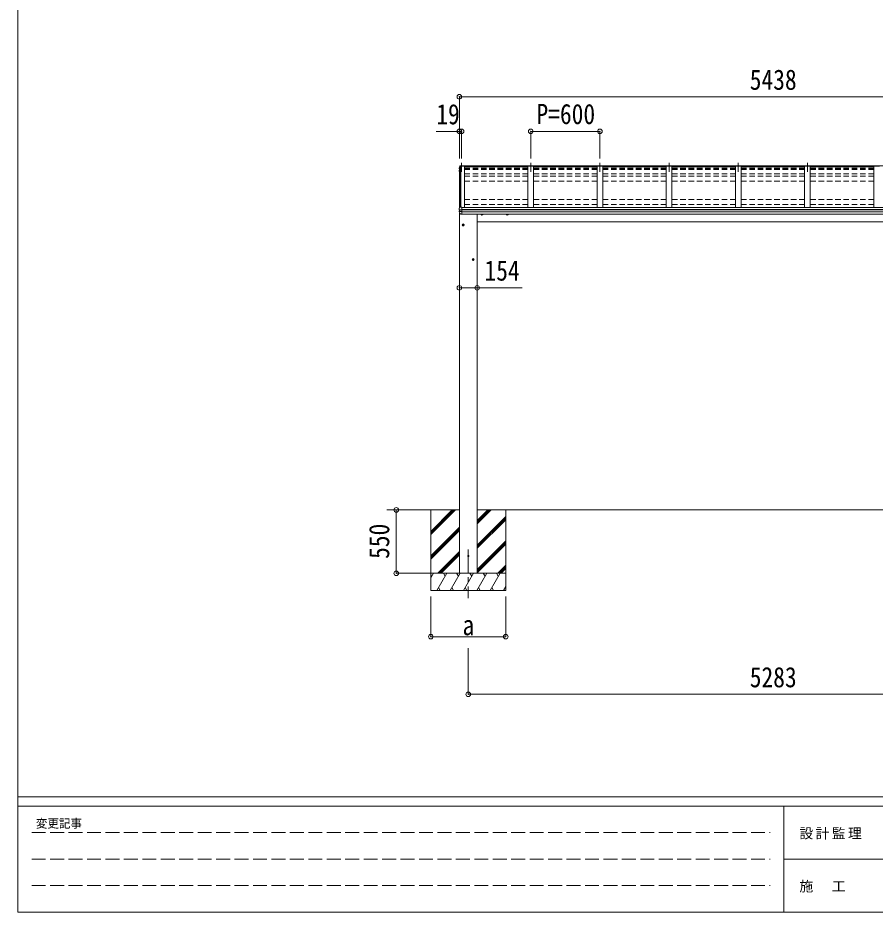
# Model space of a CAD drawing. Units: millimetres at full size, sheet at 1:40; some dimension numbers follow another scale. Extents: x -11243 to 11243, y -7760 to 7760.
# Drawn here: x -11243 to -3807, y -7760 to 0 of the extents above; entities that cross this region are included whole.
import ezdxf
from ezdxf.enums import TextEntityAlignment as Align

# ---------------------------------------------------------------- set-up
doc = ezdxf.new("R2010")
doc.units = ezdxf.units.MM
doc.header["$LTSCALE"] = 40
doc.header["$PDMODE"] = 32
doc.header["$PDSIZE"] = 40
for name, pattern in [('CHAIN1', [8, 5, -1, 1, -1]), ('DASHED1', [1.8, 1.2, -0.6]), ('DASHED3', [4, 3, -1])]:
    doc.linetypes.add(name, pattern=pattern)
for name, color, linetype, lineweight in [('0-0_0', 7, 'Continuous', 9), ('0-1_本体', 5, 'CHAIN1', 9), ('0-3_ELV2', 4, 'Continuous', 9), ('0-6_OTH_LINE', 6, 'Continuous', 9), ('F-0_240', 7, 'Continuous', 9)]:
    doc.layers.add(name, color=color, linetype=linetype, lineweight=lineweight)
doc.styles.add('ＭＳ ゴシック', font='')
doc.styles.get('ＭＳ ゴシック').set_extended_font_data('MS Gothic')

msp = doc.modelspace()

# ---------------------------------------------------------------- linework, layer by layer
at = {"layer": '0-0_0'}
for p, q in [((-7412.64, -4269.81), (-8042.26, -4269.81)), ((-7660.64, -4269.81), (-7660.64, -4969.81)), ((-7660.64, -4455.79), (-7474.66, -4269.81)), ((-7660.64, -4469.93), (-7460.52, -4269.81)), ((-7660.64, -4484.07), (-7446.38, -4269.81)), ((-7660.64, -4271.94), (-7658.51, -4269.81)), ((-2129.64, -4269.81), (-7258.64, -4269.81)), ((-7258.64, -4390.44), (-7138.01, -4269.81)), ((-7258.64, -4376.3), (-7152.15, -4269.81)), ((-7258.64, -4362.16), (-7166.3, -4269.81)), ((-7258.64, -4574.29), (-7010.64, -4326.29)), ((-7258.64, -4588.43), (-7010.64, -4340.43)), ((-7010.64, -4269.81), (-7010.64, -4969.81)), ((-7660.64, -4667.92), (-7412.64, -4419.92)), ((-7258.64, -4602.57), (-7010.64, -4354.57)), ((-7660.64, -4682.06), (-7412.64, -4434.06)), ((-7660.64, -4696.2), (-7412.64, -4448.2)), ((-7258.64, -4786.42), (-7010.64, -4538.42)), ((-7258.64, -4800.56), (-7010.64, -4552.56)), ((-7258.64, -4814.7), (-7010.64, -4566.7)), ((-7600.4, -4819.81), (-7412.64, -4632.05)), ((-7586.26, -4819.81), (-7412.64, -4646.19)), ((-7572.12, -4819.81), (-7412.64, -4660.34)), ((-7079.9, -4819.81), (-7010.64, -4750.55)), ((-7065.76, -4819.81), (-7010.64, -4764.69)), ((-7051.62, -4819.81), (-7010.64, -4778.84)), ((-7010.64, -4819.81), (-7660.64, -4819.81)), ((-7660.64, -4859.9), (-7637.49, -4819.81)), ((-7652.49, -4845.79), (-7660.64, -4831.68)), ((-7608.63, -4969.81), (-7522.02, -4819.81)), ((-7537.02, -4845.79), (-7552.03, -4819.81)), ((-7493.16, -4969.81), (-7406.55, -4819.81)), ((-7421.55, -4845.79), (-7436.56, -4819.81)), ((-7377.69, -4969.81), (-7291.08, -4819.81)), ((-7306.08, -4845.79), (-7321.09, -4819.81)), ((-7262.22, -4969.81), (-7175.61, -4819.81)), ((-7190.61, -4845.79), (-7205.61, -4819.81)), ((-7146.75, -4969.81), (-7060.14, -4819.81)), ((-7090.14, -4819.81), (-7075.14, -4845.79)), ((-7593.63, -4943.83), (-7578.63, -4969.81)), ((-7478.16, -4943.83), (-7463.16, -4969.81)), ((-7362.69, -4943.83), (-7347.69, -4969.81)), ((-7247.22, -4943.83), (-7232.22, -4969.81)), ((-7131.75, -4943.83), (-7116.75, -4969.81)), ((-7031.28, -4969.81), (-7010.64, -4934.07)), ((-7016.28, -4943.83), (-7010.64, -4953.59)), ((-7660.64, -4969.81), (-7010.64, -4969.81))]:
    msp.add_line(p, q, dxfattribs=at)
at = {"layer": '0-0_0', "linetype": 'DASHED1'}
msp.add_line((-7412.64, -4819.81), (-7258.64, -4819.81), dxfattribs=at)
at = {"layer": '0-1_本体'}
for p, q in [((-7394.14, -1256.82), (-7394.14, -1336.08)), ((-6794.14, -1256.82), (-6794.14, -1336.08)), ((-6194.14, -1256.82), (-6194.14, -1336.08)), ((-5594.14, -1256.82), (-5594.14, -1336.08)), ((-4994.14, -1256.82), (-4994.14, -1336.08)), ((-4394.14, -1256.82), (-4394.14, -1336.08)), ((-7335.64, -4613.86), (-7335.64, -5034.94))]:
    msp.add_line(p, q, dxfattribs=at)
at = {"layer": '0-3_ELV2'}
for p, q in [((-7415.62, -1303.88), (-7415.62, -1307.9)), ((-7414.57, -1309.17), (-7413.14, -1309.45)), ((-7413.14, -1307.57), (-7413.71, -1307.46)), ((-7413.14, -1307.92), (-7413.71, -1307.81)), ((-7413.14, -1306.54), (-7406.02, -1287.99)), ((-7413.14, -1306.54), (-7413.14, -1650.82)), ((-7406.32, -1287.83), (-7405.12, -1287.77)), ((-7406.14, -1288.31), (-7406.14, -1636.3)), ((-7406.02, -1287.99), (-7369.14, -1287.99)), ((-7404.98, -1287.56), (-7405.34, -1285.08)), ((-7405.12, -1287.77), (-7405.34, -1286.28)), ((-7391.14, -1281.85), (-7405.3, -1282.62)), ((-7394.14, -1286.95), (-7404.98, -1287.56)), ((-7404.98, -1287.56), (-7404.98, -1287.98)), ((-7404.98, -1287.94), (-7394.14, -1287.94)), ((-7400.44, -1641.67), (-7400.44, -1287.99)), ((-7394.14, -1284.71), (-7394.14, -1287.94)), ((-7394.14, -1284.71), (-7391.14, -1284.71)), ((-7391.14, -1284.71), (-7391.14, -1281.85)), ((-7369.14, -1287.99), (-7369.14, -1644.25)), ((-7369.14, -1293.39), (-6819.14, -1293.39)), ((-6769.14, -1287.99), (-6819.14, -1287.99)), ((-6819.14, -1287.99), (-6819.14, -1644.25)), ((-6769.14, -1287.99), (-6769.14, -1644.25)), ((-6769.14, -1293.39), (-6219.14, -1293.39)), ((-6169.14, -1287.99), (-6219.14, -1287.99)), ((-6219.14, -1287.99), (-6219.14, -1644.25)), ((-6169.14, -1287.99), (-6169.14, -1644.25)), ((-6169.14, -1293.39), (-5619.14, -1293.39)), ((-5569.14, -1287.99), (-5619.14, -1287.99)), ((-5619.14, -1287.99), (-5619.14, -1644.25)), ((-5569.14, -1287.99), (-5569.14, -1644.25)), ((-5569.14, -1293.39), (-5019.14, -1293.39)), ((-4969.14, -1287.99), (-5019.14, -1287.99)), ((-5019.14, -1287.99), (-5019.14, -1644.25)), ((-4969.14, -1287.99), (-4969.14, -1644.25)), ((-4969.14, -1293.39), (-4419.14, -1293.39)), ((-4369.14, -1287.99), (-4419.14, -1287.99)), ((-4419.14, -1287.99), (-4419.14, -1644.25)), ((-4369.14, -1287.99), (-4369.14, -1644.25)), ((-4369.14, -1293.39), (-3819.14, -1293.39)), ((-3769.14, -1287.99), (-3819.14, -1287.99)), ((-3819.14, -1287.99), (-3819.14, -1644.25)), ((-7416.02, -1322.82), (-7416.02, -1326.87)), ((-7415.98, -1322.49), (-7415.99, -1322.55)), ((-7413.14, -1325.24), (-7414.97, -1325.6)), ((-7413.14, -1321.23), (-7414.28, -1321.37)), ((-7414, -1326.93), (-7413.14, -1326.77)), ((-7416.19, -1683.16), (-7416.19, -1676.64)), ((-7415.72, -1664.61), (-7415.72, -1658.1)), ((-7408.14, -1674.25), (-7415.38, -1675.66)), ((-7414.85, -1665.6), (-7414.91, -1665.59)), ((-7414.85, -1665.6), (-7414.84, -1665.6)), ((-7407.59, -1666.54), (-7413.97, -1665.75)), ((-7413.14, -1665.85), (-7413.14, -1675.22)), ((-7412.64, -1689.32), (-7412.64, -4819.81)), ((-7408.14, -1666.47), (-7408.14, -1680.26)), ((-7391.14, -1666.53), (-7405.94, -1666.63)), ((-7391.14, -1680.39), (-7405.94, -1680.19)), ((-7403.52, -1703.61), (-7403.51, -1703.62)), ((-7391.14, -1704.7), (-7402.73, -1704.07)), ((-7391.14, -1704.7), (-7391.14, -1641.22)), ((-7391.14, -1644.25), (-1997.14, -1644.25)), ((-7391.14, -1663.78), (-1997.14, -1663.78)), ((-7391.14, -1664.68), (-1997.14, -1664.68)), ((-7391.14, -1681.92), (-1997.14, -1681.92)), ((-7391.14, -1683.88), (-1997.14, -1683.88)), ((-7391.14, -1701.9), (-1997.14, -1701.9)), ((-7258.64, -1701.9), (-7258.64, -4819.81)), ((-7258.64, -1769.81), (-2129.64, -1769.81))]:
    msp.add_line(p, q, dxfattribs=at)
at = {"layer": '0-3_ELV2', "linetype": 'DASHED1'}
for p, q in [((-7369.14, -1303.51), (-6819.14, -1303.51)), ((-7369.14, -1308.35), (-6819.14, -1308.35)), ((-7369.14, -1309.89), (-6819.14, -1309.89)), ((-7369.14, -1311.85), (-6819.14, -1311.85)), ((-7369.14, -1315.62), (-6819.14, -1315.62)), ((-6769.14, -1303.51), (-6219.14, -1303.51)), ((-6769.14, -1308.35), (-6219.14, -1308.35)), ((-6769.14, -1309.89), (-6219.14, -1309.89)), ((-6769.14, -1311.85), (-6219.14, -1311.85)), ((-6769.14, -1315.62), (-6219.14, -1315.62)), ((-6169.14, -1303.51), (-5619.14, -1303.51)), ((-6169.14, -1308.35), (-5619.14, -1308.35)), ((-6169.14, -1309.89), (-5619.14, -1309.89)), ((-6169.14, -1311.85), (-5619.14, -1311.85)), ((-6169.14, -1315.62), (-5619.14, -1315.62)), ((-5569.14, -1303.51), (-5019.14, -1303.51)), ((-5569.14, -1308.35), (-5019.14, -1308.35)), ((-5569.14, -1309.89), (-5019.14, -1309.89)), ((-5569.14, -1311.85), (-5019.14, -1311.85)), ((-5569.14, -1315.62), (-5019.14, -1315.62)), ((-4969.14, -1303.51), (-4419.14, -1303.51)), ((-4969.14, -1308.35), (-4419.14, -1308.35)), ((-4969.14, -1309.89), (-4419.14, -1309.89)), ((-4969.14, -1311.85), (-4419.14, -1311.85)), ((-4969.14, -1315.62), (-4419.14, -1315.62)), ((-4369.14, -1303.51), (-3819.14, -1303.51)), ((-4369.14, -1308.35), (-3819.14, -1308.35)), ((-4369.14, -1309.89), (-3819.14, -1309.89)), ((-4369.14, -1311.85), (-3819.14, -1311.85)), ((-4369.14, -1315.62), (-3819.14, -1315.62)), ((-7369.14, -1352.93), (-6819.14, -1352.93)), ((-7369.14, -1374.09), (-6819.14, -1374.09)), ((-6769.14, -1352.93), (-6219.14, -1352.93)), ((-6769.14, -1374.09), (-6219.14, -1374.09)), ((-6169.14, -1352.93), (-5619.14, -1352.93)), ((-6169.14, -1374.09), (-5619.14, -1374.09)), ((-5569.14, -1352.93), (-5019.14, -1352.93)), ((-5569.14, -1374.09), (-5019.14, -1374.09)), ((-4969.14, -1352.93), (-4419.14, -1352.93)), ((-4969.14, -1374.09), (-4419.14, -1374.09)), ((-4369.14, -1352.93), (-3819.14, -1352.93)), ((-4369.14, -1374.09), (-3819.14, -1374.09)), ((-7369.14, -1416.6), (-6819.14, -1416.6)), ((-6769.14, -1416.6), (-6219.14, -1416.6)), ((-6169.14, -1416.6), (-5619.14, -1416.6)), ((-5569.14, -1416.6), (-5019.14, -1416.6)), ((-4969.14, -1416.6), (-4419.14, -1416.6)), ((-4369.14, -1416.6), (-3819.14, -1416.6)), ((-7369.14, -1576.87), (-6819.14, -1576.87)), ((-7369.14, -1619.39), (-6819.14, -1619.39)), ((-6769.14, -1576.87), (-6219.14, -1576.87)), ((-6769.14, -1619.39), (-6219.14, -1619.39)), ((-6169.14, -1576.87), (-5619.14, -1576.87)), ((-6169.14, -1619.39), (-5619.14, -1619.39)), ((-5569.14, -1576.87), (-5019.14, -1576.87)), ((-5569.14, -1619.39), (-5019.14, -1619.39)), ((-4969.14, -1576.87), (-4419.14, -1576.87)), ((-4969.14, -1619.39), (-4419.14, -1619.39)), ((-4369.14, -1576.87), (-3819.14, -1576.87)), ((-4369.14, -1619.39), (-3819.14, -1619.39))]:
    msp.add_line(p, q, dxfattribs=at)
at = {"layer": '0-3_ELV2'}
for points in [[(-7415.61, -1303.72), (-7415.62, -1303.83), (-7415.62, -1303.88)], [(-7407.95, -1283.83), (-7412.19, -1294.44), (-7415.54, -1303.39), (-7415.6, -1303.66), (-7415.61, -1303.72)], [(-7407.95, -1287.4), (-7408.95, -1289.89), (-7409.93, -1292.39), (-7410.9, -1294.89), (-7411.85, -1297.39), (-7412.8, -1299.9), (-7413.73, -1302.42), (-7414.64, -1304.94), (-7415.54, -1307.46)], [(-7391.14, -1284.28), (-7405.34, -1285.08), (-7405.34, -1286.28), (-7406.46, -1286.34)], [(-7405.04, -1287.98), (-7405.12, -1287.42), (-7405.12, -1287.77)], [(-7394.14, -1287.99), (-7394.14, -1284.71), (-1994.14, -1284.71)], [(-7415.98, -1322.51), (-7416.01, -1322.68), (-7416.02, -1322.82)], [(-7415.85, -1327.51), (-7414.38, -1330.06), (-7413.14, -1332.18)], [(-7415.66, -1657.77), (-7415.71, -1657.98), (-7415.72, -1658.1)], [(-7407.78, -1636.97), (-7408.82, -1639.55), (-7409.84, -1642.14), (-7410.84, -1644.73), (-7411.84, -1647.33), (-7412.81, -1649.93), (-7413.78, -1652.54), (-7414.72, -1655.15), (-7415.66, -1657.77)], [(-7412.37, -1665.83), (-7413.61, -1665.78), (-7414.84, -1665.6)], [(-7407.59, -1666.54), (-7407.34, -1666.56), (-7407.19, -1666.58)], [(-7391.14, -1641.22), (-7405.14, -1641.9), (-7405.14, -1636.25), (-7406.91, -1636.34)], [(-7218.14, -1709.6), (-7224.64, -1705.85), (-7224.64, -1701.9)], [(-7218.14, -1709.6), (-7211.64, -1705.85), (-7211.64, -1701.9)], [(-6998.15, -1709.6), (-7004.65, -1705.85), (-7004.65, -1701.9)], [(-6998.15, -1709.6), (-6991.65, -1705.85), (-6991.65, -1701.9)], [(-7379.64, -1804.6), (-7386.14, -1800.85), (-7386.14, -1793.35), (-7379.64, -1789.59)], [(-7379.64, -1804.6), (-7373.14, -1800.85), (-7373.14, -1793.35), (-7379.64, -1789.59)], [(-7292.64, -2104.6), (-7299.14, -2100.85), (-7299.14, -2093.35), (-7292.64, -2089.59)], [(-7292.64, -2104.6), (-7286.14, -2100.85), (-7286.14, -2093.35), (-7292.64, -2089.59)]]:
    msp.add_lwpolyline(points, dxfattribs=at)
for centre, radius in [((-7379.64, -1797.1), 8.5), ((-7379.64, -1797.1), 7.7), ((-7379.64, -1797.1), 6.5), ((-7292.64, -2097.1), 8.5), ((-7292.64, -2097.1), 7.7), ((-7292.64, -2097.1), 6.5), ((-7335.64, -4669.81), 5)]:
    msp.add_circle(centre, radius, dxfattribs=at)
for centre, radius, start, end in [((-7414.32, -1307.9), 1.3, 160.55137, 259.11062), ((-7413.65, -1307.52), 0.299, 160.48478, 259.11069), ((-6944.21, -1474.39), 498.52, 158.04646, 160.43093), ((-7413.65, -1307.17), 0.3, 212.93591, 259.04607), ((-7406.37, -1288.04), 1.7, 92.9577, 157.99775), ((-7405.72, -1285.21), 2.62, 80.76, 148.16555), ((-7406.3, -1288.13), 0.3, 92.95769, 158.00506), ((-7414.72, -1326.87), 1.3, 100.8784, 209.72862), ((-7414.72, -1322.78), 1.3, 99.76805, 169.97457), ((-7414.27, -1323.7), 2.32, 92.65141, 119.69627), ((-7413.94, -1327.23), 0.299, 100.87832, 209.80871), ((-6981.38, -1078.61), 499.04, 209.85327, 210.09589), ((-6981.38, -1078.96), 499.04, 209.85327, 210.09589), ((-7415.19, -1676.64), 0.998, 100.914, 179.94879), ((-7415.19, -1683.16), 1, 180, 210.67851), ((-7021.24, -1449.46), 459.05, 210.67556, 213.61643), ((-7414.72, -1664.61), 1, 180, 258.54639), ((-7408.48, -1663.91), 16.37, 271.41275, 274.51688), ((-7406.85, -1637.34), 1, 92.95955, 157.94622), ((-7402.68, -1703.07), 1, 213.61937, 266.89265), ((-7218.14, -1702.1), 8.5, 178.68482, 1.31518), ((-7218.14, -1702.1), 7.7, 178.54815, 1.45185), ((-7218.14, -1702.1), 6.5, 178.27991, 1.72009), ((-6998.15, -1702.1), 8.5, 178.68472, 1.31528), ((-6998.15, -1702.1), 7.7, 178.54804, 1.45196), ((-6998.15, -1702.1), 6.5, 178.27976, 1.72024)]:
    msp.add_arc(centre, radius, start, end, dxfattribs=at)
for centre, major_axis, ratio, start_param, end_param in [((-7407.14, -1680.07), (1, 0.195), 0.067217, 3.1284981, 3.4826308), ((-7407.3, -1659.02), (9.96, -2.12), 0.734427, 4.8771941, 5.0024979), ((-7407.3, -1687.79), (9.97, 1.96), 0.736539, 1.29146, 1.4167637)]:
    msp.add_ellipse(centre, major_axis=major_axis, ratio=ratio, start_param=start_param, end_param=end_param, dxfattribs=at)
at = {"layer": '0-6_OTH_LINE'}
for p, q in [((-7413.14, -684.71), (-7413.14, -1220.18)), ((-7413.14, -684.71), (-1975.14, -684.71)), ((-7413.14, -984.71), (-7613.36, -984.71)), ((-7413.14, -984.71), (-7413.14, -1220.18)), ((-7394.14, -984.71), (-7413.14, -984.71)), ((-7394.14, -984.71), (-7394.14, -1220.18)), ((-6794.14, -984.71), (-6794.14, -1220.18)), ((-6794.14, -984.71), (-6194.14, -984.71)), ((-6194.14, -984.71), (-6194.14, -1220.18)), ((-7412.64, -2342.5), (-7258.64, -2342.5)), ((-7960.64, -4269.81), (-7661.64, -4269.81)), ((-7960.64, -4819.81), (-7960.64, -4269.81)), ((-7960.64, -4819.81), (-7661.64, -4819.81)), ((-7660.64, -5369.79), (-7660.64, -5019.81)), ((-7010.64, -5369.79), (-7010.64, -5019.81)), ((-7660.64, -5369.79), (-7010.64, -5369.79)), ((-7335.64, -5869.81), (-7335.64, -5469.81)), ((-7335.64, -5869.81), (-2052.64, -5869.81))]:
    msp.add_line(p, q, dxfattribs=at)
at = {"layer": '0-6_OTH_LINE', "lineweight": 18}
msp.add_line((-7258.64, -2342.5), (-6869.44, -2342.5), dxfattribs=at)
at = {"layer": '0-6_OTH_LINE'}
for p in [(-7413.14, -684.71), (-7413.14, -984.71), (-7394.14, -984.71), (-6794.14, -984.71), (-6194.14, -984.71), (-7412.64, -2342.5), (-7258.64, -2342.5), (-7960.64, -4269.81), (-7960.64, -4819.81), (-7660.64, -5369.79), (-7010.64, -5369.79), (-7335.64, -5869.81)]:
    msp.add_point(p, dxfattribs=at)
at = {"layer": 'F-0_240', "color": 5}
for p, q in [((-11242.74, 7760), (-11242.74, -7760)), ((-11242.74, -6760), (10677.26, -6760)), ((-11242.74, -6840), (7121.58, -6840)), ((-4598.42, -6840), (-4598.42, -7760)), ((-4598.42, -7300), (3601.58, -7300)), ((-11242.74, -7760), (10677.26, -7760))]:
    msp.add_line(p, q, dxfattribs=at)
at = {"layer": 'F-0_240', "color": 4, "linetype": 'DASHED3'}
for p, q in [((-11122.75, -7070), (-4718.42, -7070)), ((-11122.75, -7300), (-4718.42, -7300)), ((-11122.75, -7530), (-4718.42, -7530))]:
    msp.add_line(p, q, dxfattribs=at)

# ---------------------------------------------------------------- texts
at = {"layer": '0-6_OTH_LINE', "color": 7, "style": 'ＭＳ ゴシック', "width": 0.85}
for s, p in [('5438', (-4894.14, -676.71)), ('19', (-7613.04, -976.3)), ('P=600', (-6744.14, -974.71)), ('154', (-7195.14, -2333.07)), ('a', (-7385.64, -5409.79)), ('5283', (-4894.14, -5861.81))]:
    msp.add_text(s, height=176, dxfattribs=at).set_placement(p, align=Align.BOTTOM_LEFT)
msp.add_text('550', height=176, rotation=90, dxfattribs=at).set_placement((-7968.64, -4694.81), align=Align.BOTTOM_LEFT)
at = {"layer": 'F-0_240', "style": 'ＭＳ ゴシック'}
msp.add_text('変更記事', height=73.31, dxfattribs=at).set_placement((-11086.44, -7050), align=Align.BOTTOM_LEFT)
at = {"layer": 'F-0_240', "char_height": 87.98, "attachment_point": 7, "style": 'ＭＳ ゴシック'}
for s, insert in [('\\T1.17;設計監理', (-4463.32, -7130)), ('\\T1.17;施\u3000工', (-4463.32, -7590))]:
    msp.add_mtext(s, dxfattribs=dict(at, insert=insert))

doc.saveas('drawing.dxf')
